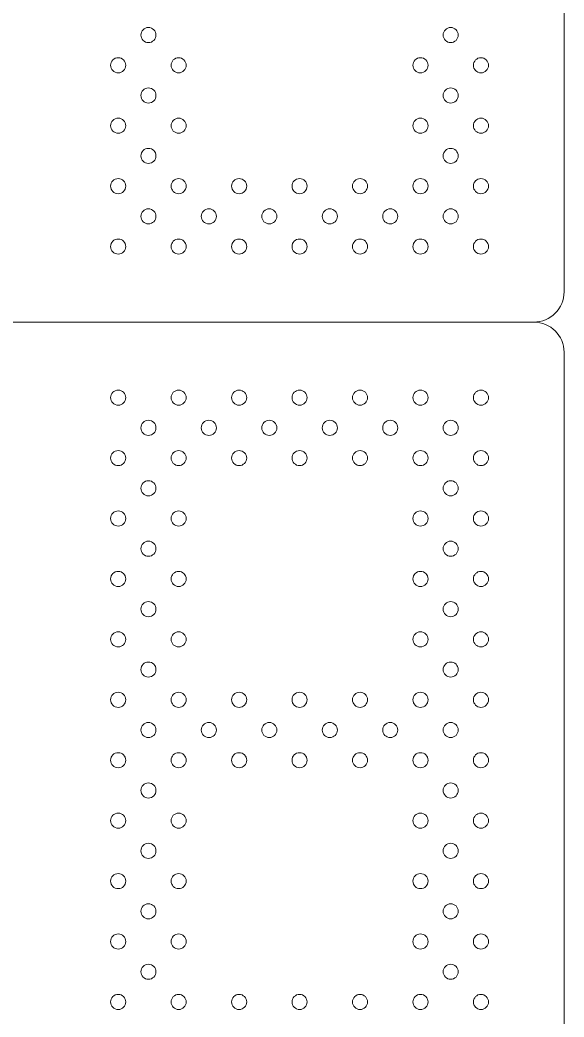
# Model space of a CAD drawing. Header units: inches. Extents: x 300 to 400, y -177 to 73.
# Drawn here: x 372.18 to 381.18, y 40.23 to 56.73 of the extents above; entities that cross this region are included whole.
import ezdxf

# ---------------------------------------------------------------- set-up
doc = ezdxf.new("R2010")
doc.units = ezdxf.units.IN
doc.header["$MEASUREMENT"] = 0
doc.layers.add('ScoreBone', color=5, linetype='Continuous')

msp = doc.modelspace()

# ---------------------------------------------------------------- linework, layer by layer
at = {"layer": 'ScoreBone', "lineweight": 5}
for points in [[(381.182, 64.732), (381.182, 64.732), (381.182, 52.232), (381.182, 52.232)], [(381.182, 52.232), (381.182, 51.957), (380.958, 51.732), (380.682, 51.732)], [(380.682, 51.732), (380.682, 51.732), (364.182, 51.732), (364.182, 51.732)], [(364.182, 51.732), (364.182, 51.732), (380.682, 51.732), (380.682, 51.732)], [(380.682, 51.732), (380.958, 51.732), (381.182, 51.508), (381.182, 51.232)], [(381.182, 51.232), (381.182, 51.232), (381.182, 38.732), (381.182, 38.732)]]:
    msp.add_open_spline(points, degree=3, dxfattribs=at)
for points in [[(374.432, 56.482), (374.432, 56.414), (374.375, 56.357), (374.307, 56.357), (374.238, 56.357), (374.182, 56.414), (374.182, 56.482), (374.182, 56.551), (374.238, 56.607), (374.307, 56.607), (374.375, 56.607), (374.432, 56.551), (374.432, 56.482)], [(374.432, 56.482), (374.432, 56.414), (374.375, 56.357), (374.307, 56.357), (374.238, 56.357), (374.182, 56.414), (374.182, 56.482), (374.182, 56.551), (374.238, 56.607), (374.307, 56.607), (374.375, 56.607), (374.432, 56.551), (374.432, 56.482)], [(379.432, 56.482), (379.432, 56.414), (379.375, 56.357), (379.307, 56.357), (379.238, 56.357), (379.182, 56.414), (379.182, 56.482), (379.182, 56.551), (379.238, 56.607), (379.307, 56.607), (379.375, 56.607), (379.432, 56.551), (379.432, 56.482)], [(379.432, 56.482), (379.432, 56.414), (379.375, 56.357), (379.307, 56.357), (379.238, 56.357), (379.182, 56.414), (379.182, 56.482), (379.182, 56.551), (379.238, 56.607), (379.307, 56.607), (379.375, 56.607), (379.432, 56.551), (379.432, 56.482)], [(373.932, 55.982), (373.932, 55.914), (373.875, 55.857), (373.807, 55.857), (373.738, 55.857), (373.682, 55.914), (373.682, 55.982), (373.682, 56.051), (373.738, 56.107), (373.807, 56.107), (373.875, 56.107), (373.932, 56.051), (373.932, 55.982)], [(374.932, 55.982), (374.932, 55.914), (374.875, 55.857), (374.807, 55.857), (374.738, 55.857), (374.682, 55.914), (374.682, 55.982), (374.682, 56.051), (374.738, 56.107), (374.807, 56.107), (374.875, 56.107), (374.932, 56.051), (374.932, 55.982)], [(378.932, 55.982), (378.932, 55.914), (378.875, 55.857), (378.807, 55.857), (378.738, 55.857), (378.682, 55.914), (378.682, 55.982), (378.682, 56.051), (378.738, 56.107), (378.807, 56.107), (378.875, 56.107), (378.932, 56.051), (378.932, 55.982)], [(379.932, 55.982), (379.932, 55.914), (379.875, 55.857), (379.807, 55.857), (379.738, 55.857), (379.682, 55.914), (379.682, 55.982), (379.682, 56.051), (379.738, 56.107), (379.807, 56.107), (379.875, 56.107), (379.932, 56.051), (379.932, 55.982)], [(374.432, 55.482), (374.432, 55.414), (374.375, 55.357), (374.307, 55.357), (374.238, 55.357), (374.182, 55.414), (374.182, 55.482), (374.182, 55.551), (374.238, 55.607), (374.307, 55.607), (374.375, 55.607), (374.432, 55.551), (374.432, 55.482)], [(379.432, 55.482), (379.432, 55.414), (379.375, 55.357), (379.307, 55.357), (379.238, 55.357), (379.182, 55.414), (379.182, 55.482), (379.182, 55.551), (379.238, 55.607), (379.307, 55.607), (379.375, 55.607), (379.432, 55.551), (379.432, 55.482)], [(373.932, 54.982), (373.932, 54.914), (373.875, 54.857), (373.807, 54.857), (373.738, 54.857), (373.682, 54.914), (373.682, 54.982), (373.682, 55.051), (373.738, 55.107), (373.807, 55.107), (373.875, 55.107), (373.932, 55.051), (373.932, 54.982)], [(374.932, 54.982), (374.932, 54.914), (374.875, 54.857), (374.807, 54.857), (374.738, 54.857), (374.682, 54.914), (374.682, 54.982), (374.682, 55.051), (374.738, 55.107), (374.807, 55.107), (374.875, 55.107), (374.932, 55.051), (374.932, 54.982)], [(378.932, 54.982), (378.932, 54.914), (378.875, 54.857), (378.807, 54.857), (378.738, 54.857), (378.682, 54.914), (378.682, 54.982), (378.682, 55.051), (378.738, 55.107), (378.807, 55.107), (378.875, 55.107), (378.932, 55.051), (378.932, 54.982)], [(379.932, 54.982), (379.932, 54.914), (379.875, 54.857), (379.807, 54.857), (379.738, 54.857), (379.682, 54.914), (379.682, 54.982), (379.682, 55.051), (379.738, 55.107), (379.807, 55.107), (379.875, 55.107), (379.932, 55.051), (379.932, 54.982)], [(374.432, 54.482), (374.432, 54.414), (374.375, 54.357), (374.307, 54.357), (374.238, 54.357), (374.182, 54.414), (374.182, 54.482), (374.182, 54.551), (374.238, 54.607), (374.307, 54.607), (374.375, 54.607), (374.432, 54.551), (374.432, 54.482)], [(379.432, 54.482), (379.432, 54.414), (379.375, 54.357), (379.307, 54.357), (379.238, 54.357), (379.182, 54.414), (379.182, 54.482), (379.182, 54.551), (379.238, 54.607), (379.307, 54.607), (379.375, 54.607), (379.432, 54.551), (379.432, 54.482)], [(373.932, 53.982), (373.932, 53.914), (373.875, 53.857), (373.807, 53.857), (373.738, 53.857), (373.682, 53.914), (373.682, 53.982), (373.682, 54.051), (373.738, 54.107), (373.807, 54.107), (373.875, 54.107), (373.932, 54.051), (373.932, 53.982)], [(374.932, 53.982), (374.932, 53.914), (374.875, 53.857), (374.807, 53.857), (374.738, 53.857), (374.682, 53.914), (374.682, 53.982), (374.682, 54.051), (374.738, 54.107), (374.807, 54.107), (374.875, 54.107), (374.932, 54.051), (374.932, 53.982)], [(375.932, 53.982), (375.932, 53.914), (375.875, 53.857), (375.807, 53.857), (375.738, 53.857), (375.682, 53.914), (375.682, 53.982), (375.682, 54.051), (375.738, 54.107), (375.807, 54.107), (375.875, 54.107), (375.932, 54.051), (375.932, 53.982)], [(376.932, 53.982), (376.932, 53.914), (376.875, 53.857), (376.807, 53.857), (376.738, 53.857), (376.682, 53.914), (376.682, 53.982), (376.682, 54.051), (376.738, 54.107), (376.807, 54.107), (376.875, 54.107), (376.932, 54.051), (376.932, 53.982)], [(377.932, 53.982), (377.932, 53.914), (377.875, 53.857), (377.807, 53.857), (377.738, 53.857), (377.682, 53.914), (377.682, 53.982), (377.682, 54.051), (377.738, 54.107), (377.807, 54.107), (377.875, 54.107), (377.932, 54.051), (377.932, 53.982)], [(378.932, 53.982), (378.932, 53.914), (378.875, 53.857), (378.807, 53.857), (378.738, 53.857), (378.682, 53.914), (378.682, 53.982), (378.682, 54.051), (378.738, 54.107), (378.807, 54.107), (378.875, 54.107), (378.932, 54.051), (378.932, 53.982)], [(379.932, 53.982), (379.932, 53.914), (379.875, 53.857), (379.807, 53.857), (379.738, 53.857), (379.682, 53.914), (379.682, 53.982), (379.682, 54.051), (379.738, 54.107), (379.807, 54.107), (379.875, 54.107), (379.932, 54.051), (379.932, 53.982)], [(374.432, 53.482), (374.432, 53.414), (374.375, 53.357), (374.307, 53.357), (374.238, 53.357), (374.182, 53.414), (374.182, 53.482), (374.182, 53.551), (374.238, 53.607), (374.307, 53.607), (374.375, 53.607), (374.432, 53.551), (374.432, 53.482)], [(375.432, 53.482), (375.432, 53.414), (375.375, 53.357), (375.307, 53.357), (375.238, 53.357), (375.182, 53.414), (375.182, 53.482), (375.182, 53.551), (375.238, 53.607), (375.307, 53.607), (375.375, 53.607), (375.432, 53.551), (375.432, 53.482)], [(376.432, 53.482), (376.432, 53.414), (376.375, 53.357), (376.307, 53.357), (376.238, 53.357), (376.182, 53.414), (376.182, 53.482), (376.182, 53.551), (376.238, 53.607), (376.307, 53.607), (376.375, 53.607), (376.432, 53.551), (376.432, 53.482)], [(377.432, 53.482), (377.432, 53.414), (377.375, 53.357), (377.307, 53.357), (377.238, 53.357), (377.182, 53.414), (377.182, 53.482), (377.182, 53.551), (377.238, 53.607), (377.307, 53.607), (377.375, 53.607), (377.432, 53.551), (377.432, 53.482)], [(378.432, 53.482), (378.432, 53.414), (378.375, 53.357), (378.307, 53.357), (378.238, 53.357), (378.182, 53.414), (378.182, 53.482), (378.182, 53.551), (378.238, 53.607), (378.307, 53.607), (378.375, 53.607), (378.432, 53.551), (378.432, 53.482)], [(379.432, 53.482), (379.432, 53.414), (379.375, 53.357), (379.307, 53.357), (379.238, 53.357), (379.182, 53.414), (379.182, 53.482), (379.182, 53.551), (379.238, 53.607), (379.307, 53.607), (379.375, 53.607), (379.432, 53.551), (379.432, 53.482)], [(373.932, 52.982), (373.932, 52.914), (373.875, 52.857), (373.807, 52.857), (373.738, 52.857), (373.682, 52.914), (373.682, 52.982), (373.682, 53.051), (373.738, 53.107), (373.807, 53.107), (373.875, 53.107), (373.932, 53.051), (373.932, 52.982)], [(374.932, 52.982), (374.932, 52.914), (374.875, 52.857), (374.807, 52.857), (374.738, 52.857), (374.682, 52.914), (374.682, 52.982), (374.682, 53.051), (374.738, 53.107), (374.807, 53.107), (374.875, 53.107), (374.932, 53.051), (374.932, 52.982)], [(375.932, 52.982), (375.932, 52.914), (375.875, 52.857), (375.807, 52.857), (375.738, 52.857), (375.682, 52.914), (375.682, 52.982), (375.682, 53.051), (375.738, 53.107), (375.807, 53.107), (375.875, 53.107), (375.932, 53.051), (375.932, 52.982)], [(376.932, 52.982), (376.932, 52.914), (376.875, 52.857), (376.807, 52.857), (376.738, 52.857), (376.682, 52.914), (376.682, 52.982), (376.682, 53.051), (376.738, 53.107), (376.807, 53.107), (376.875, 53.107), (376.932, 53.051), (376.932, 52.982)], [(377.932, 52.982), (377.932, 52.914), (377.875, 52.857), (377.807, 52.857), (377.738, 52.857), (377.682, 52.914), (377.682, 52.982), (377.682, 53.051), (377.738, 53.107), (377.807, 53.107), (377.875, 53.107), (377.932, 53.051), (377.932, 52.982)], [(378.932, 52.982), (378.932, 52.914), (378.875, 52.857), (378.807, 52.857), (378.738, 52.857), (378.682, 52.914), (378.682, 52.982), (378.682, 53.051), (378.738, 53.107), (378.807, 53.107), (378.875, 53.107), (378.932, 53.051), (378.932, 52.982)], [(379.932, 52.982), (379.932, 52.914), (379.875, 52.857), (379.807, 52.857), (379.738, 52.857), (379.682, 52.914), (379.682, 52.982), (379.682, 53.051), (379.738, 53.107), (379.807, 53.107), (379.875, 53.107), (379.932, 53.051), (379.932, 52.982)], [(373.932, 50.482), (373.932, 50.414), (373.875, 50.357), (373.807, 50.357), (373.738, 50.357), (373.682, 50.414), (373.682, 50.482), (373.682, 50.551), (373.738, 50.607), (373.807, 50.607), (373.875, 50.607), (373.932, 50.551), (373.932, 50.482)], [(374.932, 50.482), (374.932, 50.414), (374.875, 50.357), (374.807, 50.357), (374.738, 50.357), (374.682, 50.414), (374.682, 50.482), (374.682, 50.551), (374.738, 50.607), (374.807, 50.607), (374.875, 50.607), (374.932, 50.551), (374.932, 50.482)], [(375.932, 50.482), (375.932, 50.414), (375.875, 50.357), (375.807, 50.357), (375.738, 50.357), (375.682, 50.414), (375.682, 50.482), (375.682, 50.551), (375.738, 50.607), (375.807, 50.607), (375.875, 50.607), (375.932, 50.551), (375.932, 50.482)], [(376.932, 50.482), (376.932, 50.414), (376.875, 50.357), (376.807, 50.357), (376.738, 50.357), (376.682, 50.414), (376.682, 50.482), (376.682, 50.551), (376.738, 50.607), (376.807, 50.607), (376.875, 50.607), (376.932, 50.551), (376.932, 50.482)], [(377.932, 50.482), (377.932, 50.414), (377.875, 50.357), (377.807, 50.357), (377.738, 50.357), (377.682, 50.414), (377.682, 50.482), (377.682, 50.551), (377.738, 50.607), (377.807, 50.607), (377.875, 50.607), (377.932, 50.551), (377.932, 50.482)], [(378.932, 50.482), (378.932, 50.414), (378.875, 50.357), (378.807, 50.357), (378.738, 50.357), (378.682, 50.414), (378.682, 50.482), (378.682, 50.551), (378.738, 50.607), (378.807, 50.607), (378.875, 50.607), (378.932, 50.551), (378.932, 50.482)], [(379.932, 50.482), (379.932, 50.414), (379.875, 50.357), (379.807, 50.357), (379.738, 50.357), (379.682, 50.414), (379.682, 50.482), (379.682, 50.551), (379.738, 50.607), (379.807, 50.607), (379.875, 50.607), (379.932, 50.551), (379.932, 50.482)], [(374.432, 49.982), (374.432, 49.914), (374.375, 49.857), (374.307, 49.857), (374.238, 49.857), (374.182, 49.914), (374.182, 49.982), (374.182, 50.051), (374.238, 50.107), (374.307, 50.107), (374.375, 50.107), (374.432, 50.051), (374.432, 49.982)], [(375.432, 49.982), (375.432, 49.914), (375.375, 49.857), (375.307, 49.857), (375.238, 49.857), (375.182, 49.914), (375.182, 49.982), (375.182, 50.051), (375.238, 50.107), (375.307, 50.107), (375.375, 50.107), (375.432, 50.051), (375.432, 49.982)], [(376.432, 49.982), (376.432, 49.914), (376.375, 49.857), (376.307, 49.857), (376.238, 49.857), (376.182, 49.914), (376.182, 49.982), (376.182, 50.051), (376.238, 50.107), (376.307, 50.107), (376.375, 50.107), (376.432, 50.051), (376.432, 49.982)], [(377.432, 49.982), (377.432, 49.914), (377.375, 49.857), (377.307, 49.857), (377.238, 49.857), (377.182, 49.914), (377.182, 49.982), (377.182, 50.051), (377.238, 50.107), (377.307, 50.107), (377.375, 50.107), (377.432, 50.051), (377.432, 49.982)], [(378.432, 49.982), (378.432, 49.914), (378.375, 49.857), (378.307, 49.857), (378.238, 49.857), (378.182, 49.914), (378.182, 49.982), (378.182, 50.051), (378.238, 50.107), (378.307, 50.107), (378.375, 50.107), (378.432, 50.051), (378.432, 49.982)], [(379.432, 49.982), (379.432, 49.914), (379.375, 49.857), (379.307, 49.857), (379.238, 49.857), (379.182, 49.914), (379.182, 49.982), (379.182, 50.051), (379.238, 50.107), (379.307, 50.107), (379.375, 50.107), (379.432, 50.051), (379.432, 49.982)], [(373.932, 49.482), (373.932, 49.414), (373.875, 49.357), (373.807, 49.357), (373.738, 49.357), (373.682, 49.414), (373.682, 49.482), (373.682, 49.551), (373.738, 49.607), (373.807, 49.607), (373.875, 49.607), (373.932, 49.551), (373.932, 49.482)], [(374.932, 49.482), (374.932, 49.414), (374.875, 49.357), (374.807, 49.357), (374.738, 49.357), (374.682, 49.414), (374.682, 49.482), (374.682, 49.551), (374.738, 49.607), (374.807, 49.607), (374.875, 49.607), (374.932, 49.551), (374.932, 49.482)], [(375.932, 49.482), (375.932, 49.414), (375.875, 49.357), (375.807, 49.357), (375.738, 49.357), (375.682, 49.414), (375.682, 49.482), (375.682, 49.551), (375.738, 49.607), (375.807, 49.607), (375.875, 49.607), (375.932, 49.551), (375.932, 49.482)], [(376.932, 49.482), (376.932, 49.414), (376.875, 49.357), (376.807, 49.357), (376.738, 49.357), (376.682, 49.414), (376.682, 49.482), (376.682, 49.551), (376.738, 49.607), (376.807, 49.607), (376.875, 49.607), (376.932, 49.551), (376.932, 49.482)], [(377.932, 49.482), (377.932, 49.414), (377.875, 49.357), (377.807, 49.357), (377.738, 49.357), (377.682, 49.414), (377.682, 49.482), (377.682, 49.551), (377.738, 49.607), (377.807, 49.607), (377.875, 49.607), (377.932, 49.551), (377.932, 49.482)], [(378.932, 49.482), (378.932, 49.414), (378.875, 49.357), (378.807, 49.357), (378.738, 49.357), (378.682, 49.414), (378.682, 49.482), (378.682, 49.551), (378.738, 49.607), (378.807, 49.607), (378.875, 49.607), (378.932, 49.551), (378.932, 49.482)], [(379.932, 49.482), (379.932, 49.414), (379.875, 49.357), (379.807, 49.357), (379.738, 49.357), (379.682, 49.414), (379.682, 49.482), (379.682, 49.551), (379.738, 49.607), (379.807, 49.607), (379.875, 49.607), (379.932, 49.551), (379.932, 49.482)], [(374.432, 48.982), (374.432, 48.914), (374.375, 48.857), (374.307, 48.857), (374.238, 48.857), (374.182, 48.914), (374.182, 48.982), (374.182, 49.051), (374.238, 49.107), (374.307, 49.107), (374.375, 49.107), (374.432, 49.051), (374.432, 48.982)], [(379.432, 48.982), (379.432, 48.914), (379.375, 48.857), (379.307, 48.857), (379.238, 48.857), (379.182, 48.914), (379.182, 48.982), (379.182, 49.051), (379.238, 49.107), (379.307, 49.107), (379.375, 49.107), (379.432, 49.051), (379.432, 48.982)], [(373.932, 48.482), (373.932, 48.414), (373.875, 48.357), (373.807, 48.357), (373.738, 48.357), (373.682, 48.414), (373.682, 48.482), (373.682, 48.551), (373.738, 48.607), (373.807, 48.607), (373.875, 48.607), (373.932, 48.551), (373.932, 48.482)], [(374.932, 48.482), (374.932, 48.414), (374.875, 48.357), (374.807, 48.357), (374.738, 48.357), (374.682, 48.414), (374.682, 48.482), (374.682, 48.551), (374.738, 48.607), (374.807, 48.607), (374.875, 48.607), (374.932, 48.551), (374.932, 48.482)], [(378.932, 48.482), (378.932, 48.414), (378.875, 48.357), (378.807, 48.357), (378.738, 48.357), (378.682, 48.414), (378.682, 48.482), (378.682, 48.551), (378.738, 48.607), (378.807, 48.607), (378.875, 48.607), (378.932, 48.551), (378.932, 48.482)], [(379.932, 48.482), (379.932, 48.414), (379.875, 48.357), (379.807, 48.357), (379.738, 48.357), (379.682, 48.414), (379.682, 48.482), (379.682, 48.551), (379.738, 48.607), (379.807, 48.607), (379.875, 48.607), (379.932, 48.551), (379.932, 48.482)], [(374.432, 47.982), (374.432, 47.914), (374.375, 47.857), (374.307, 47.857), (374.238, 47.857), (374.182, 47.914), (374.182, 47.982), (374.182, 48.051), (374.238, 48.107), (374.307, 48.107), (374.375, 48.107), (374.432, 48.051), (374.432, 47.982)], [(379.432, 47.982), (379.432, 47.914), (379.375, 47.857), (379.307, 47.857), (379.238, 47.857), (379.182, 47.914), (379.182, 47.982), (379.182, 48.051), (379.238, 48.107), (379.307, 48.107), (379.375, 48.107), (379.432, 48.051), (379.432, 47.982)], [(373.932, 47.482), (373.932, 47.414), (373.875, 47.357), (373.807, 47.357), (373.738, 47.357), (373.682, 47.414), (373.682, 47.482), (373.682, 47.551), (373.738, 47.607), (373.807, 47.607), (373.875, 47.607), (373.932, 47.551), (373.932, 47.482)], [(374.932, 47.482), (374.932, 47.414), (374.875, 47.357), (374.807, 47.357), (374.738, 47.357), (374.682, 47.414), (374.682, 47.482), (374.682, 47.551), (374.738, 47.607), (374.807, 47.607), (374.875, 47.607), (374.932, 47.551), (374.932, 47.482)], [(378.932, 47.482), (378.932, 47.414), (378.875, 47.357), (378.807, 47.357), (378.738, 47.357), (378.682, 47.414), (378.682, 47.482), (378.682, 47.551), (378.738, 47.607), (378.807, 47.607), (378.875, 47.607), (378.932, 47.551), (378.932, 47.482)], [(379.932, 47.482), (379.932, 47.414), (379.875, 47.357), (379.807, 47.357), (379.738, 47.357), (379.682, 47.414), (379.682, 47.482), (379.682, 47.551), (379.738, 47.607), (379.807, 47.607), (379.875, 47.607), (379.932, 47.551), (379.932, 47.482)], [(374.432, 46.982), (374.432, 46.914), (374.375, 46.857), (374.307, 46.857), (374.238, 46.857), (374.182, 46.914), (374.182, 46.982), (374.182, 47.051), (374.238, 47.107), (374.307, 47.107), (374.375, 47.107), (374.432, 47.051), (374.432, 46.982)], [(379.432, 46.982), (379.432, 46.914), (379.375, 46.857), (379.307, 46.857), (379.238, 46.857), (379.182, 46.914), (379.182, 46.982), (379.182, 47.051), (379.238, 47.107), (379.307, 47.107), (379.375, 47.107), (379.432, 47.051), (379.432, 46.982)], [(373.932, 46.482), (373.932, 46.414), (373.875, 46.357), (373.807, 46.357), (373.738, 46.357), (373.682, 46.414), (373.682, 46.482), (373.682, 46.551), (373.738, 46.607), (373.807, 46.607), (373.875, 46.607), (373.932, 46.551), (373.932, 46.482)], [(374.932, 46.482), (374.932, 46.414), (374.875, 46.357), (374.807, 46.357), (374.738, 46.357), (374.682, 46.414), (374.682, 46.482), (374.682, 46.551), (374.738, 46.607), (374.807, 46.607), (374.875, 46.607), (374.932, 46.551), (374.932, 46.482)], [(378.932, 46.482), (378.932, 46.414), (378.875, 46.357), (378.807, 46.357), (378.738, 46.357), (378.682, 46.414), (378.682, 46.482), (378.682, 46.551), (378.738, 46.607), (378.807, 46.607), (378.875, 46.607), (378.932, 46.551), (378.932, 46.482)], [(379.932, 46.482), (379.932, 46.414), (379.875, 46.357), (379.807, 46.357), (379.738, 46.357), (379.682, 46.414), (379.682, 46.482), (379.682, 46.551), (379.738, 46.607), (379.807, 46.607), (379.875, 46.607), (379.932, 46.551), (379.932, 46.482)], [(374.432, 45.982), (374.432, 45.914), (374.375, 45.857), (374.307, 45.857), (374.238, 45.857), (374.182, 45.914), (374.182, 45.982), (374.182, 46.051), (374.238, 46.107), (374.307, 46.107), (374.375, 46.107), (374.432, 46.051), (374.432, 45.982)], [(379.432, 45.982), (379.432, 45.914), (379.375, 45.857), (379.307, 45.857), (379.238, 45.857), (379.182, 45.914), (379.182, 45.982), (379.182, 46.051), (379.238, 46.107), (379.307, 46.107), (379.375, 46.107), (379.432, 46.051), (379.432, 45.982)], [(373.932, 45.482), (373.932, 45.414), (373.875, 45.357), (373.807, 45.357), (373.738, 45.357), (373.682, 45.414), (373.682, 45.482), (373.682, 45.551), (373.738, 45.607), (373.807, 45.607), (373.875, 45.607), (373.932, 45.551), (373.932, 45.482)], [(374.932, 45.482), (374.932, 45.414), (374.875, 45.357), (374.807, 45.357), (374.738, 45.357), (374.682, 45.414), (374.682, 45.482), (374.682, 45.551), (374.738, 45.607), (374.807, 45.607), (374.875, 45.607), (374.932, 45.551), (374.932, 45.482)], [(375.932, 45.482), (375.932, 45.414), (375.875, 45.357), (375.807, 45.357), (375.738, 45.357), (375.682, 45.414), (375.682, 45.482), (375.682, 45.551), (375.738, 45.607), (375.807, 45.607), (375.875, 45.607), (375.932, 45.551), (375.932, 45.482)], [(376.932, 45.482), (376.932, 45.414), (376.875, 45.357), (376.807, 45.357), (376.738, 45.357), (376.682, 45.414), (376.682, 45.482), (376.682, 45.551), (376.738, 45.607), (376.807, 45.607), (376.875, 45.607), (376.932, 45.551), (376.932, 45.482)], [(377.932, 45.482), (377.932, 45.414), (377.875, 45.357), (377.807, 45.357), (377.738, 45.357), (377.682, 45.414), (377.682, 45.482), (377.682, 45.551), (377.738, 45.607), (377.807, 45.607), (377.875, 45.607), (377.932, 45.551), (377.932, 45.482)], [(378.932, 45.482), (378.932, 45.414), (378.875, 45.357), (378.807, 45.357), (378.738, 45.357), (378.682, 45.414), (378.682, 45.482), (378.682, 45.551), (378.738, 45.607), (378.807, 45.607), (378.875, 45.607), (378.932, 45.551), (378.932, 45.482)], [(379.932, 45.482), (379.932, 45.414), (379.875, 45.357), (379.807, 45.357), (379.738, 45.357), (379.682, 45.414), (379.682, 45.482), (379.682, 45.551), (379.738, 45.607), (379.807, 45.607), (379.875, 45.607), (379.932, 45.551), (379.932, 45.482)], [(374.432, 44.982), (374.432, 44.914), (374.375, 44.857), (374.307, 44.857), (374.238, 44.857), (374.182, 44.914), (374.182, 44.982), (374.182, 45.051), (374.238, 45.107), (374.307, 45.107), (374.375, 45.107), (374.432, 45.051), (374.432, 44.982)], [(375.432, 44.982), (375.432, 44.914), (375.375, 44.857), (375.307, 44.857), (375.238, 44.857), (375.182, 44.914), (375.182, 44.982), (375.182, 45.051), (375.238, 45.107), (375.307, 45.107), (375.375, 45.107), (375.432, 45.051), (375.432, 44.982)], [(376.432, 44.982), (376.432, 44.914), (376.375, 44.857), (376.307, 44.857), (376.238, 44.857), (376.182, 44.914), (376.182, 44.982), (376.182, 45.051), (376.238, 45.107), (376.307, 45.107), (376.375, 45.107), (376.432, 45.051), (376.432, 44.982)], [(377.432, 44.982), (377.432, 44.914), (377.375, 44.857), (377.307, 44.857), (377.238, 44.857), (377.182, 44.914), (377.182, 44.982), (377.182, 45.051), (377.238, 45.107), (377.307, 45.107), (377.375, 45.107), (377.432, 45.051), (377.432, 44.982)], [(378.432, 44.982), (378.432, 44.914), (378.375, 44.857), (378.307, 44.857), (378.238, 44.857), (378.182, 44.914), (378.182, 44.982), (378.182, 45.051), (378.238, 45.107), (378.307, 45.107), (378.375, 45.107), (378.432, 45.051), (378.432, 44.982)], [(379.432, 44.982), (379.432, 44.914), (379.375, 44.857), (379.307, 44.857), (379.238, 44.857), (379.182, 44.914), (379.182, 44.982), (379.182, 45.051), (379.238, 45.107), (379.307, 45.107), (379.375, 45.107), (379.432, 45.051), (379.432, 44.982)], [(373.932, 44.482), (373.932, 44.414), (373.875, 44.357), (373.807, 44.357), (373.738, 44.357), (373.682, 44.414), (373.682, 44.482), (373.682, 44.551), (373.738, 44.607), (373.807, 44.607), (373.875, 44.607), (373.932, 44.551), (373.932, 44.482)], [(374.932, 44.482), (374.932, 44.414), (374.875, 44.357), (374.807, 44.357), (374.738, 44.357), (374.682, 44.414), (374.682, 44.482), (374.682, 44.551), (374.738, 44.607), (374.807, 44.607), (374.875, 44.607), (374.932, 44.551), (374.932, 44.482)], [(375.932, 44.482), (375.932, 44.414), (375.875, 44.357), (375.807, 44.357), (375.738, 44.357), (375.682, 44.414), (375.682, 44.482), (375.682, 44.551), (375.738, 44.607), (375.807, 44.607), (375.875, 44.607), (375.932, 44.551), (375.932, 44.482)], [(376.932, 44.482), (376.932, 44.414), (376.875, 44.357), (376.807, 44.357), (376.738, 44.357), (376.682, 44.414), (376.682, 44.482), (376.682, 44.551), (376.738, 44.607), (376.807, 44.607), (376.875, 44.607), (376.932, 44.551), (376.932, 44.482)], [(377.932, 44.482), (377.932, 44.414), (377.875, 44.357), (377.807, 44.357), (377.738, 44.357), (377.682, 44.414), (377.682, 44.482), (377.682, 44.551), (377.738, 44.607), (377.807, 44.607), (377.875, 44.607), (377.932, 44.551), (377.932, 44.482)], [(378.932, 44.482), (378.932, 44.414), (378.875, 44.357), (378.807, 44.357), (378.738, 44.357), (378.682, 44.414), (378.682, 44.482), (378.682, 44.551), (378.738, 44.607), (378.807, 44.607), (378.875, 44.607), (378.932, 44.551), (378.932, 44.482)], [(379.932, 44.482), (379.932, 44.414), (379.875, 44.357), (379.807, 44.357), (379.738, 44.357), (379.682, 44.414), (379.682, 44.482), (379.682, 44.551), (379.738, 44.607), (379.807, 44.607), (379.875, 44.607), (379.932, 44.551), (379.932, 44.482)], [(374.432, 43.982), (374.432, 43.914), (374.375, 43.857), (374.307, 43.857), (374.238, 43.857), (374.182, 43.914), (374.182, 43.982), (374.182, 44.051), (374.238, 44.107), (374.307, 44.107), (374.375, 44.107), (374.432, 44.051), (374.432, 43.982)], [(379.432, 43.982), (379.432, 43.914), (379.375, 43.857), (379.307, 43.857), (379.238, 43.857), (379.182, 43.914), (379.182, 43.982), (379.182, 44.051), (379.238, 44.107), (379.307, 44.107), (379.375, 44.107), (379.432, 44.051), (379.432, 43.982)], [(373.932, 43.482), (373.932, 43.414), (373.875, 43.357), (373.807, 43.357), (373.738, 43.357), (373.682, 43.414), (373.682, 43.482), (373.682, 43.551), (373.738, 43.607), (373.807, 43.607), (373.875, 43.607), (373.932, 43.551), (373.932, 43.482)], [(373.932, 43.482), (373.932, 43.414), (373.875, 43.357), (373.807, 43.357), (373.738, 43.357), (373.682, 43.414), (373.682, 43.482), (373.682, 43.551), (373.738, 43.607), (373.807, 43.607), (373.875, 43.607), (373.932, 43.551), (373.932, 43.482)], [(374.932, 43.482), (374.932, 43.414), (374.875, 43.357), (374.807, 43.357), (374.738, 43.357), (374.682, 43.414), (374.682, 43.482), (374.682, 43.551), (374.738, 43.607), (374.807, 43.607), (374.875, 43.607), (374.932, 43.551), (374.932, 43.482)], [(374.932, 43.482), (374.932, 43.414), (374.875, 43.357), (374.807, 43.357), (374.738, 43.357), (374.682, 43.414), (374.682, 43.482), (374.682, 43.551), (374.738, 43.607), (374.807, 43.607), (374.875, 43.607), (374.932, 43.551), (374.932, 43.482)], [(378.932, 43.482), (378.932, 43.414), (378.875, 43.357), (378.807, 43.357), (378.738, 43.357), (378.682, 43.414), (378.682, 43.482), (378.682, 43.551), (378.738, 43.607), (378.807, 43.607), (378.875, 43.607), (378.932, 43.551), (378.932, 43.482)], [(378.932, 43.482), (378.932, 43.414), (378.875, 43.357), (378.807, 43.357), (378.738, 43.357), (378.682, 43.414), (378.682, 43.482), (378.682, 43.551), (378.738, 43.607), (378.807, 43.607), (378.875, 43.607), (378.932, 43.551), (378.932, 43.482)], [(379.932, 43.482), (379.932, 43.414), (379.875, 43.357), (379.807, 43.357), (379.738, 43.357), (379.682, 43.414), (379.682, 43.482), (379.682, 43.551), (379.738, 43.607), (379.807, 43.607), (379.875, 43.607), (379.932, 43.551), (379.932, 43.482)], [(379.932, 43.482), (379.932, 43.414), (379.875, 43.357), (379.807, 43.357), (379.738, 43.357), (379.682, 43.414), (379.682, 43.482), (379.682, 43.551), (379.738, 43.607), (379.807, 43.607), (379.875, 43.607), (379.932, 43.551), (379.932, 43.482)], [(374.432, 42.982), (374.432, 42.914), (374.375, 42.857), (374.307, 42.857), (374.238, 42.857), (374.182, 42.914), (374.182, 42.982), (374.182, 43.051), (374.238, 43.107), (374.307, 43.107), (374.375, 43.107), (374.432, 43.051), (374.432, 42.982)], [(374.432, 42.982), (374.432, 42.914), (374.375, 42.857), (374.307, 42.857), (374.238, 42.857), (374.182, 42.914), (374.182, 42.982), (374.182, 43.051), (374.238, 43.107), (374.307, 43.107), (374.375, 43.107), (374.432, 43.051), (374.432, 42.982)], [(379.432, 42.982), (379.432, 42.914), (379.375, 42.857), (379.307, 42.857), (379.238, 42.857), (379.182, 42.914), (379.182, 42.982), (379.182, 43.051), (379.238, 43.107), (379.307, 43.107), (379.375, 43.107), (379.432, 43.051), (379.432, 42.982)], [(379.432, 42.982), (379.432, 42.914), (379.375, 42.857), (379.307, 42.857), (379.238, 42.857), (379.182, 42.914), (379.182, 42.982), (379.182, 43.051), (379.238, 43.107), (379.307, 43.107), (379.375, 43.107), (379.432, 43.051), (379.432, 42.982)], [(373.932, 42.482), (373.932, 42.414), (373.875, 42.357), (373.807, 42.357), (373.738, 42.357), (373.682, 42.414), (373.682, 42.482), (373.682, 42.551), (373.738, 42.607), (373.807, 42.607), (373.875, 42.607), (373.932, 42.551), (373.932, 42.482)], [(374.932, 42.482), (374.932, 42.414), (374.875, 42.357), (374.807, 42.357), (374.738, 42.357), (374.682, 42.414), (374.682, 42.482), (374.682, 42.551), (374.738, 42.607), (374.807, 42.607), (374.875, 42.607), (374.932, 42.551), (374.932, 42.482)], [(378.932, 42.482), (378.932, 42.414), (378.875, 42.357), (378.807, 42.357), (378.738, 42.357), (378.682, 42.414), (378.682, 42.482), (378.682, 42.551), (378.738, 42.607), (378.807, 42.607), (378.875, 42.607), (378.932, 42.551), (378.932, 42.482)], [(379.932, 42.482), (379.932, 42.414), (379.875, 42.357), (379.807, 42.357), (379.738, 42.357), (379.682, 42.414), (379.682, 42.482), (379.682, 42.551), (379.738, 42.607), (379.807, 42.607), (379.875, 42.607), (379.932, 42.551), (379.932, 42.482)], [(374.432, 41.982), (374.432, 41.914), (374.375, 41.857), (374.307, 41.857), (374.238, 41.857), (374.182, 41.914), (374.182, 41.982), (374.182, 42.051), (374.238, 42.107), (374.307, 42.107), (374.375, 42.107), (374.432, 42.051), (374.432, 41.982)], [(379.432, 41.982), (379.432, 41.914), (379.375, 41.857), (379.307, 41.857), (379.238, 41.857), (379.182, 41.914), (379.182, 41.982), (379.182, 42.051), (379.238, 42.107), (379.307, 42.107), (379.375, 42.107), (379.432, 42.051), (379.432, 41.982)], [(373.932, 41.482), (373.932, 41.414), (373.875, 41.357), (373.807, 41.357), (373.738, 41.357), (373.682, 41.414), (373.682, 41.482), (373.682, 41.551), (373.738, 41.607), (373.807, 41.607), (373.875, 41.607), (373.932, 41.551), (373.932, 41.482)], [(374.932, 41.482), (374.932, 41.414), (374.875, 41.357), (374.807, 41.357), (374.738, 41.357), (374.682, 41.414), (374.682, 41.482), (374.682, 41.551), (374.738, 41.607), (374.807, 41.607), (374.875, 41.607), (374.932, 41.551), (374.932, 41.482)], [(378.932, 41.482), (378.932, 41.414), (378.875, 41.357), (378.807, 41.357), (378.738, 41.357), (378.682, 41.414), (378.682, 41.482), (378.682, 41.551), (378.738, 41.607), (378.807, 41.607), (378.875, 41.607), (378.932, 41.551), (378.932, 41.482)], [(379.932, 41.482), (379.932, 41.414), (379.875, 41.357), (379.807, 41.357), (379.738, 41.357), (379.682, 41.414), (379.682, 41.482), (379.682, 41.551), (379.738, 41.607), (379.807, 41.607), (379.875, 41.607), (379.932, 41.551), (379.932, 41.482)], [(374.432, 40.982), (374.432, 40.914), (374.375, 40.857), (374.307, 40.857), (374.238, 40.857), (374.182, 40.914), (374.182, 40.982), (374.182, 41.051), (374.238, 41.107), (374.307, 41.107), (374.375, 41.107), (374.432, 41.051), (374.432, 40.982)], [(379.432, 40.982), (379.432, 40.914), (379.375, 40.857), (379.307, 40.857), (379.238, 40.857), (379.182, 40.914), (379.182, 40.982), (379.182, 41.051), (379.238, 41.107), (379.307, 41.107), (379.375, 41.107), (379.432, 41.051), (379.432, 40.982)], [(373.932, 40.482), (373.932, 40.414), (373.875, 40.357), (373.807, 40.357), (373.738, 40.357), (373.682, 40.414), (373.682, 40.482), (373.682, 40.551), (373.738, 40.607), (373.807, 40.607), (373.875, 40.607), (373.932, 40.551), (373.932, 40.482)], [(374.932, 40.482), (374.932, 40.414), (374.875, 40.357), (374.807, 40.357), (374.738, 40.357), (374.682, 40.414), (374.682, 40.482), (374.682, 40.551), (374.738, 40.607), (374.807, 40.607), (374.875, 40.607), (374.932, 40.551), (374.932, 40.482)], [(375.932, 40.482), (375.932, 40.414), (375.875, 40.357), (375.807, 40.357), (375.738, 40.357), (375.682, 40.414), (375.682, 40.482), (375.682, 40.551), (375.738, 40.607), (375.807, 40.607), (375.875, 40.607), (375.932, 40.551), (375.932, 40.482)], [(376.932, 40.482), (376.932, 40.414), (376.875, 40.357), (376.807, 40.357), (376.738, 40.357), (376.682, 40.414), (376.682, 40.482), (376.682, 40.551), (376.738, 40.607), (376.807, 40.607), (376.875, 40.607), (376.932, 40.551), (376.932, 40.482)], [(377.932, 40.482), (377.932, 40.414), (377.875, 40.357), (377.807, 40.357), (377.738, 40.357), (377.682, 40.414), (377.682, 40.482), (377.682, 40.551), (377.738, 40.607), (377.807, 40.607), (377.875, 40.607), (377.932, 40.551), (377.932, 40.482)], [(378.932, 40.482), (378.932, 40.414), (378.875, 40.357), (378.807, 40.357), (378.738, 40.357), (378.682, 40.414), (378.682, 40.482), (378.682, 40.551), (378.738, 40.607), (378.807, 40.607), (378.875, 40.607), (378.932, 40.551), (378.932, 40.482)], [(379.932, 40.482), (379.932, 40.414), (379.875, 40.357), (379.807, 40.357), (379.738, 40.357), (379.682, 40.414), (379.682, 40.482), (379.682, 40.551), (379.738, 40.607), (379.807, 40.607), (379.875, 40.607), (379.932, 40.551), (379.932, 40.482)]]:
    msp.add_open_spline(points, degree=3, knots=[0, 0, 0, 0, 1, 1, 1, 2, 2, 2, 3, 3, 3, 4, 4, 4, 4], dxfattribs=at)

doc.saveas('drawing.dxf')
